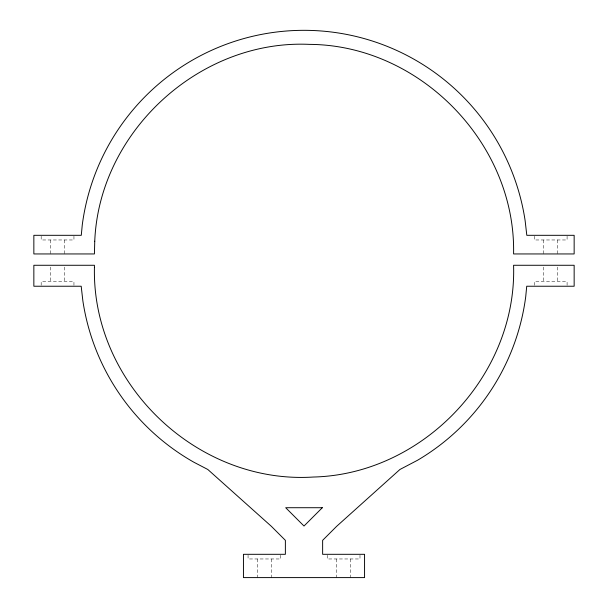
<?xml version="1.0" encoding="UTF-8"?>
<svg xmlns="http://www.w3.org/2000/svg" width="608" height="608" viewBox="0 0 608 608"><rect width="100%" height="100%" fill="white"/><g stroke="black" fill="none" stroke-linecap="round" stroke-linejoin="round"><path stroke-width="0.46" stroke-dasharray="3.04 2.28" d="M567.089 236.246L567.089 239.97L534.356 239.97L534.356 236.246M567.089 285.304L567.089 281.572L534.356 281.572L534.356 285.304M557.703 239.97L557.703 253.946M557.703 267.079L557.703 281.572M543.742 239.97L543.742 253.946M543.742 267.079L543.742 281.572M359.989 555.241L359.989 558.965L327.218 558.965L327.218 555.241M350.588 558.965L350.588 577.6M336.612 558.965L336.612 577.6M280.744 555.241L280.744 558.965L248.064 558.965L248.064 555.241M271.373 558.965L271.373 577.6M257.435 558.965L257.435 577.6M73.948 236.246L73.948 239.97L41.177 239.97L41.177 236.246M73.948 285.304L73.948 281.572L41.177 281.572L41.177 285.304M64.554 239.97L64.554 253.946M64.554 267.079L64.554 281.572M50.578 239.97L50.578 253.946M50.578 267.079L50.578 281.572"/><path stroke-width="0.91" d="M94.749 241.224L94.422 253.946L33.85 253.946L33.85 235.311L81.274 235.311L82.278 224.838A223.622 223.622 0 0 1 525.152 220.818L526.809 235.311L574.15 235.311L574.15 253.946L513.578 253.946C515.994 143.488 419.847 44.962 309.411 44.376C199.751 39.322 99.188 131.533 94.749 241.224M94.422 267.596C91.983 383.914 197.159 484.439 313.219 477.037C423.092 474.43 517.15 375.151 513.578 265.27L574.15 265.27L574.15 286.231L526.726 286.231L525.722 296.704A223.622 223.622 0 0 1 417.567 460.241L399.942 469.475L336.612 526.353L322.635 540.33L322.635 554.306L364.564 554.306L364.564 577.6L243.443 577.6L243.443 554.306L285.372 554.306L285.372 540.33L271.396 526.353L207.799 469.475L193.952 462.27A223.622 223.622 0 0 1 82.848 300.732L81.191 286.231L33.85 286.231L33.85 265.27L94.422 265.27L94.422 267.596M322.308 507.718L304 526.026L285.699 507.718L322.308 507.718"/></g></svg>
